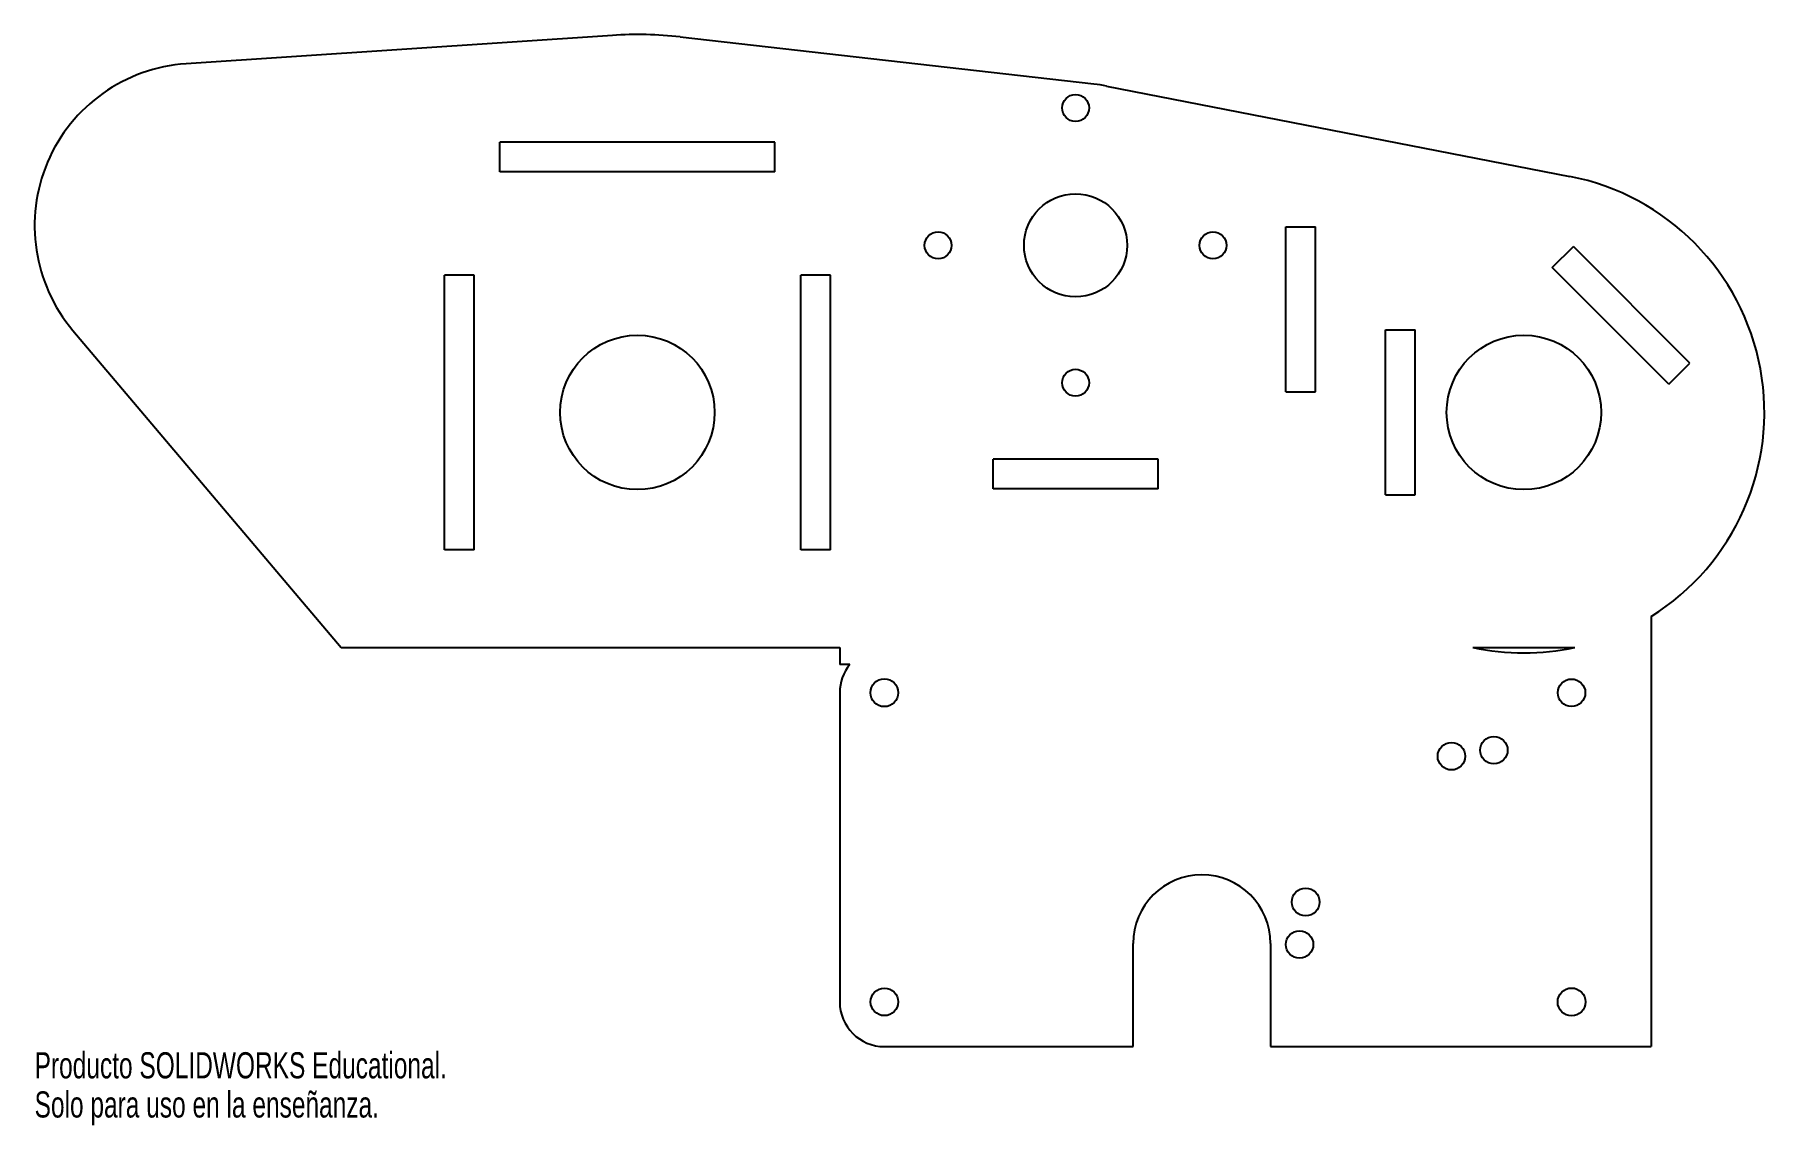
# Model space of a CAD drawing. Header units: inches. Extents: x -15 to -2.4, y -4.3 to 3.6.
import ezdxf

# ---------------------------------------------------------------- set-up
doc = ezdxf.new("R2010")
doc.units = ezdxf.units.IN
doc.header["$MEASUREMENT"] = 0
doc.styles.add('SLDTEXTSTYLE0', font='TXT', dxfattribs={"width": 0.7})

msp = doc.modelspace()

# ---------------------------------------------------------------- linework, layer by layer
at = {"color": 7, "linetype": 'Continuous', "lineweight": 25}
for p, q in [((-10.778, 3.583), (-13.879, 3.377)), ((-7.274, 3.229), (-10.285, 3.571)), ((-7.182, 3.214), (-3.811, 2.556)), ((-11.596, 2.589), (-11.596, 2.805)), ((-9.596, 2.805), (-11.596, 2.805)), ((-9.596, 2.589), (-9.596, 2.805)), ((-9.596, 2.589), (-11.596, 2.589)), ((-5.879, 0.989), (-5.879, 2.189)), ((-5.879, 2.189), (-5.663, 2.189)), ((-5.663, 0.989), (-5.663, 2.189)), ((-3.94, 1.894), (-3.786, 2.047)), ((-2.938, 1.198), (-3.786, 2.047)), ((-3.091, 1.045), (-3.94, 1.894)), ((-11.783, 1.839), (-12, 1.839)), ((-12, -0.161), (-12, 1.839)), ((-11.783, -0.161), (-11.783, 1.839)), ((-9.192, 1.839), (-9.408, 1.839)), ((-9.408, -0.161), (-9.408, 1.839)), ((-9.192, -0.161), (-9.192, 1.839)), ((-14.703, 1.435), (-12.751, -0.871)), ((-5.154, 0.239), (-5.154, 1.439)), ((-5.154, 1.439), (-4.938, 1.439)), ((-4.938, 0.239), (-4.938, 1.439)), ((-3.091, 1.045), (-2.938, 1.198)), ((-5.879, 0.989), (-5.663, 0.989)), ((-6.808, 0.499), (-8.008, 0.499)), ((-8.008, 0.283), (-8.008, 0.499)), ((-6.808, 0.283), (-6.808, 0.499)), ((-6.808, 0.283), (-8.008, 0.283)), ((-5.154, 0.239), (-4.938, 0.239)), ((-11.783, -0.161), (-12, -0.161)), ((-9.192, -0.161), (-9.408, -0.161)), ((-3.221, -0.647), (-3.221, -3.776)), ((-12.751, -0.871), (-9.124, -0.871)), ((-9.124, -0.871), (-9.124, -0.996)), ((-4.517, -0.871), (-3.774, -0.871)), ((-9.051, -0.996), (-9.124, -0.996)), ((-9.124, -1.201), (-9.124, -3.451)), ((-6.989, -3.776), (-6.989, -3.026)), ((-5.989, -3.026), (-5.989, -3.776)), ((-8.799, -3.776), (-6.989, -3.776)), ((-5.989, -3.776), (-3.221, -3.776))]:
    msp.add_line(p, q, dxfattribs=at)
for centre, radius in [((-7.408, 3.055), 0.098), ((-7.408, 2.055), 0.375), ((-8.408, 2.055), 0.098), ((-6.408, 2.055), 0.098), ((-10.596, 0.839), 0.562), ((-4.146, 0.839), 0.562), ((-7.408, 1.055), 0.098), ((-8.799, -1.201), 0.101), ((-3.799, -1.201), 0.1), ((-4.673, -1.663), 0.1), ((-4.364, -1.619), 0.1), ((-5.734, -2.724), 0.101), ((-5.778, -3.033), 0.1), ((-8.799, -3.451), 0.1), ((-3.799, -3.451), 0.101)]:
    msp.add_circle(centre, radius, dxfattribs=at)
for centre, radius, start, end in [((-10.596, 0.839), 2.75, 83.5106, 93.7989), ((-13.801, 2.198), 1.181, 93.7989, 220.2292), ((-7.408, 2.055), 1.181, 78.9547, 83.5106), ((-4.146, 0.839), 1.75, 301.909, 78.9547), ((-4.146, 0.839), 1.75, 257.746, 282.254), ((-8.799, -1.201), 0.325, 140.8931, 180), ((-6.489, -3.026), 0.5, 0, 180), ((-8.799, -3.451), 0.325, 180, 270)]:
    msp.add_arc(centre, radius, start, end, dxfattribs=at)

# ---------------------------------------------------------------- texts
at = {"color": 7, "linetype": 'Continuous', "char_height": 0.1903, "attachment_point": 1, "style": 'SLDTEXTSTYLE0'}
for s, insert in [('Producto SOLIDWORKS Educational.', (-14.982, -3.817)), ('Solo para uso en la enseñanza.', (-14.982, -4.102))]:
    msp.add_mtext(s, dxfattribs=dict(at, insert=insert))

doc.saveas('drawing.dxf')
